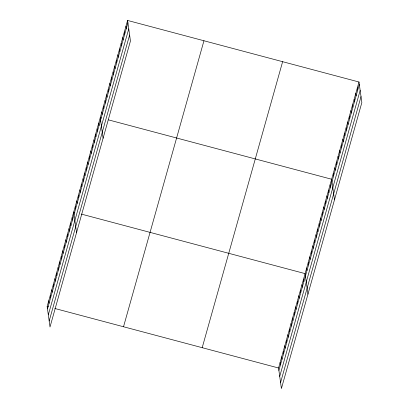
<?xml version="1.0" encoding="UTF-8"?>
<svg xmlns="http://www.w3.org/2000/svg" width="409" height="409" viewBox="0 0 409 409"><rect width="100%" height="100%" fill="white"/><g stroke="black" fill="none" stroke-linecap="round" stroke-linejoin="round"><path stroke-width="0.61" d="M127.593 20.45L130.445 41.002L50.005 326.995L47.153 306.443L127.593 20.45L358.995 82.004L361.847 102.557L281.407 388.55L278.555 367.998L358.995 82.004M47.49 308.856L127.925 22.868M48.323 314.843L128.758 28.85M49.177 321.009L129.612 35.016M123.518 326.755L203.953 40.762M202.194 347.686L282.629 61.693M278.892 370.416L359.327 84.423M279.725 376.398L360.16 90.409M280.579 382.563L361.014 96.575M101.417 118.002L100.241 117.685L103.094 138.237M108.467 119.873L331.643 179.244L334.496 199.797M74.873 212.378L73.697 212.066L76.549 232.619M81.335 214.096L305.099 273.621L307.951 294.173M47.153 306.443L48.328 306.755M54.791 308.473L278.555 367.998M357.384 87.725L357.722 90.144M355.774 93.446L356.111 95.864M354.168 99.167L354.501 101.585M352.558 104.888L352.895 107.301M350.948 110.604L351.285 113.022M349.342 116.325L349.675 118.743M347.732 122.046L348.069 124.464M346.121 127.766L346.459 130.185M344.516 133.487L344.848 135.9M342.906 139.203L343.243 141.621M341.295 144.924L341.633 147.342M339.69 150.645L340.022 153.063M338.079 156.366L338.417 158.784M336.469 162.087L336.806 164.5M334.864 167.802L335.196 170.221M333.253 173.523L333.591 175.942M330.083 184.796L330.421 187.215M328.524 190.349L328.856 192.762M326.96 195.901L327.297 198.314M325.4 201.448L325.733 203.866M323.836 207L324.173 209.418M322.277 212.552L322.614 214.97M320.717 218.104L321.05 220.523M319.153 223.657L319.49 226.075M317.594 229.209L317.926 231.627M316.029 234.761L316.367 237.179M314.47 240.313L314.807 242.726M312.905 245.865L313.243 248.278M311.346 251.412L311.684 253.831M309.787 256.964L310.119 259.383M308.222 262.517L308.56 264.935M306.663 268.069L306.995 270.487M303.539 279.173L303.877 281.591M301.98 284.725L302.312 287.144M300.416 290.278L300.753 292.691M298.856 295.825L299.189 298.243M297.292 301.377L297.629 303.795M295.733 306.929L296.07 309.347M294.173 312.481L294.506 314.899M292.609 318.033L292.946 320.451M291.05 323.585L291.382 326.004M289.485 329.138L289.823 331.556M287.926 334.69L288.263 337.108M286.366 340.242L286.699 342.655M284.802 345.789L285.139 348.207M283.243 351.341L283.575 353.759M281.678 356.893L282.016 359.312M280.119 362.446L280.451 364.864M125.982 26.171L126.32 28.589M124.372 31.892L124.709 34.305M122.766 37.608L123.099 40.026M121.156 43.328L121.493 45.747M119.546 49.049L119.883 51.468M117.94 54.77L118.273 57.188M116.33 60.491L116.667 62.904M114.719 66.207L115.057 68.625M113.114 71.928L113.446 74.346M111.504 77.649L111.841 80.067M109.893 83.37L110.231 85.788M108.288 89.09L108.62 91.504M106.677 94.806L107.015 97.224M105.067 100.527L105.404 102.945M103.462 106.248L103.794 108.666M101.851 111.969L102.189 114.387M98.681 123.237L99.019 125.655M97.122 128.789L97.454 131.207M95.558 134.341L95.895 136.759M93.998 139.893L94.331 142.312M92.434 145.446L92.771 147.864M90.875 150.998L91.212 153.416M89.315 156.55L89.648 158.963M87.751 162.102L88.088 164.515M86.192 167.649L86.524 170.067M84.627 173.201L84.965 175.619M83.068 178.753L83.405 181.172M81.503 184.306L81.841 186.724M79.944 189.858L80.282 192.276M78.385 195.41L78.717 197.828M76.82 200.962L77.158 203.38M75.261 206.514L75.593 208.927M72.137 217.614L72.475 220.032M70.578 223.166L70.91 225.584M69.014 228.718L69.351 231.136M67.454 234.27L67.787 236.688M65.89 239.822L66.227 242.24M64.331 245.374L64.668 247.793M62.771 250.927L63.104 253.345M61.207 256.479L61.544 258.892M59.648 262.026L59.98 264.444M58.083 267.578L58.421 269.996M56.524 273.13L56.861 275.548M54.964 278.682L55.297 281.101M53.4 284.235L53.737 286.653M51.841 289.787L52.173 292.205M50.276 295.339L50.614 297.757M48.717 300.891L49.049 303.309"/></g></svg>
